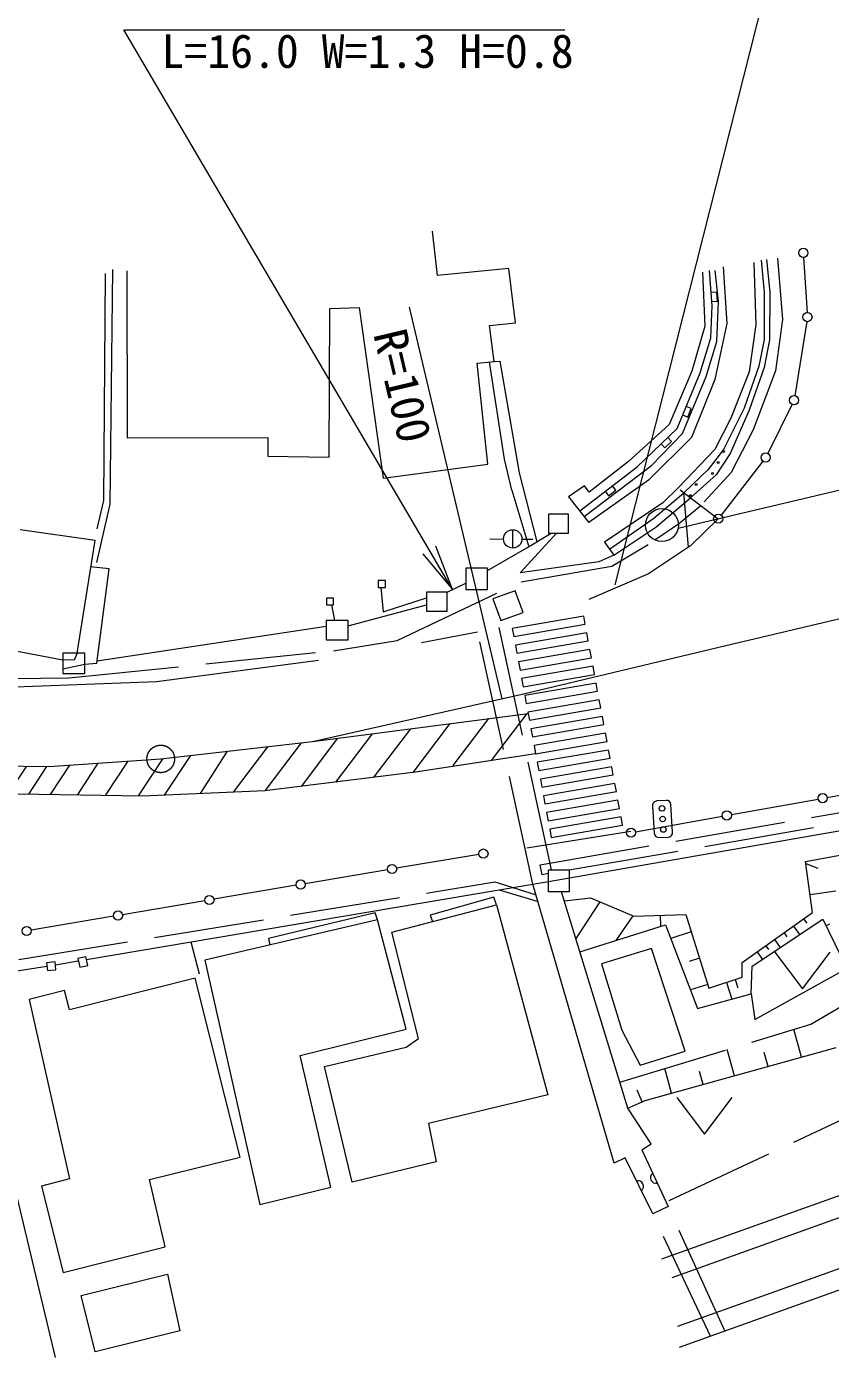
# Model space of a CAD drawing. Units: millimetres, scale not verified. Extents: x 40000 to 680000, y 20000 to 380000.
# Drawn here: x 384702 to 428460, y 242729 to 315174 of the extents above; entities that cross this region are included whole.
import ezdxf
from ezdxf.enums import TextEntityAlignment as Align

# ---------------------------------------------------------------- set-up
doc = ezdxf.new("R2010")
doc.units = ezdxf.units.MM
doc.header["$LTSCALE"] = 1000
doc.linetypes.add('CHAIN', pattern=[18.5, 12, -1.5, 3.5, -1.5])
doc.linetypes.add('DASHED', pattern=[7.5, 6, -1.5])
for name, color, linetype, lineweight in [('M-BMK', 2, 'CHAIN', 13), ('M-BMK-OTRS', 5, 'Continuous', 13), ('M-STR-HTXT', 7, 'Continuous', 13), ('M-STR-STRC', 7, 'Continuous', 13), ('M-WORK', 1, 'Continuous', 13)]:
    doc.layers.add(name, color=color, linetype=linetype, lineweight=lineweight)
doc.styles.add('ＭＳ ゴシック', font='')
doc.styles.get('ＭＳ ゴシック').set_extended_font_data('MS Gothic')

# ---------------------------------------------------------------- blocks, each defined once
blk = doc.blocks.new('open_arrow')
at = {"color": 0, "linetype": 'Continuous', "lineweight": -2}
blk.add_lwpolyline([(7.5, 1.25), (0, 0), (7.5, -1.25)], dxfattribs=at)

msp = doc.modelspace()

# ---------------------------------------------------------------- linework, layer by layer
at = {"layer": 'M-BMK'}
for p, q in [((422393, 281399), (438699, 285264)), ((411745, 278850), (422393, 281399)), ((400268, 276255), (411745, 278850)), ((392004, 275309), (400268, 276255)), ((385938, 274887), (392004, 275309)), ((376040, 275074), (385938, 274887))]:
    msp.add_line(p, q, dxfattribs=at)
msp.add_circle((392004, 275309), 750, dxfattribs=at)
at = {"layer": 'M-BMK-OTRS'}
msp.add_line((437279, 291899), (420167, 287848), dxfattribs=at)
at = {"layer": 'M-STR-HTXT'}
msp.add_line((405537, 299902), (410568, 278584), dxfattribs=at)
msp.add_lwpolyline([(407889, 284531), (390000, 315000), (414000, 315000)], dxfattribs=at)
at = {"layer": 'M-STR-STRC'}
for p, q in [((426822, 324677), (416732, 284784)), ((400258, 276254), (412003, 277789)), ((409839, 277506), (407912, 274956)), ((411931, 277779), (409997, 275220)), ((405600, 276952), (403614, 274325)), ((407735, 277231), (405725, 274572)), ((399648, 276184), (397669, 273566)), ((401628, 276433), (399646, 273811)), ((403515, 276679), (401522, 274043)), ((390792, 273292), (392134, 275324)), ((392210, 273338), (393635, 275496)), ((394167, 273420), (395638, 275725)), ((397817, 275974), (395942, 273494)), ((412413, 275592), (405865, 274581)), ((383719, 273402), (384715, 274910)), ((384817, 273385), (385811, 274889)), ((386000, 273366), (387056, 274964)), ((387464, 273344), (388606, 275072)), ((389001, 273320), (390234, 275186)), ((405865, 274581), (397669, 273566)), ((428288, 273215), (433013, 274066)), ((391017, 273288), (379527, 273467)), ((397669, 273566), (391017, 273288)), ((423070, 272276), (427796, 273126)), ((417853, 271336), (422578, 272187)), ((409324, 270113), (404845, 269354)), ((404352, 269270), (399873, 268511)), ((399380, 268427), (394900, 267668)), ((394407, 267585), (389928, 266825)), ((389435, 266742), (384956, 265983))]:
    msp.add_line(p, q, dxfattribs=at)
for points in [[(411223, 281972), (415111, 282643), (415029, 283085), (411141, 282415)], [(411393, 281061), (415281, 281731), (415198, 282173), (411311, 281503)], [(411563, 280149), (415451, 280820), (415368, 281262), (411481, 280592)], [(411733, 279238), (415621, 279908), (415538, 280351), (411651, 279680)], [(411903, 278326), (415790, 278997), (415708, 279439), (411821, 278769)], [(412073, 277415), (415960, 278085), (415878, 278528), (411990, 277857)], [(412243, 276503), (416130, 277174), (416048, 277616), (412160, 276946)], [(412413, 275592), (416300, 276262), (416218, 276705), (412330, 276034)], [(412582, 274680), (416470, 275351), (416388, 275793), (412500, 275123)], [(412752, 273769), (416640, 274439), (416557, 274882), (412670, 274211)], [(412922, 272857), (416810, 273528), (416727, 273970), (412840, 273300)], [(413092, 271946), (416980, 272616), (416897, 273059), (413010, 272388)], [(413262, 271035), (417149, 271705), (417067, 272147), (413179, 271477)]]:
    msp.add_lwpolyline(points, close=True, dxfattribs=at)
for centre in [(428042, 273171), (422824, 272231), (417607, 271292), (409571, 270155), (404599, 269312), (399626, 268469), (394654, 267626), (389682, 266784), (384709, 265941)]:
    msp.add_circle(centre, 250, dxfattribs=at)
at = {"layer": 'M-WORK'}
for p, q in [((407071, 301632), (406803, 304045)), ((424683, 302467), (424863, 300706)), ((424981, 302498), (425164, 300721)), ((427003, 302608), (427194, 299612)), ((388979, 301736), (388883, 289384)), ((389247, 289173), (389397, 301950)), ((390152, 301873), (390184, 292796)), ((410952, 302015), (407071, 301632)), ((411323, 299040), (410952, 302015)), ((421501, 301799), (421616, 298860)), ((422370, 300209), (422189, 301905)), ((422271, 300724), (421971, 300701)), ((422308, 300225), (422271, 300724)), ((424863, 300706), (424853, 298145)), ((425164, 300721), (425153, 298115)), ((422009, 300203), (422308, 300225)), ((422285, 298030), (422370, 300209)), ((401176, 291736), (401203, 299829)), ((401203, 299829), (402812, 299880)), ((402812, 299880), (404109, 290601)), ((409905, 298900), (411323, 299040)), ((410161, 296946), (409905, 298900)), ((421616, 298860), (420917, 296421)), ((427171, 299115), (426523, 295082)), ((421690, 296123), (422285, 298030)), ((424853, 298145), (424561, 296693)), ((425153, 298115), (424851, 296614)), ((409229, 296844), (410161, 296946)), ((409816, 291354), (409229, 296844)), ((410727, 291631), (409900, 296918)), ((410161, 296946), (410459, 296967)), ((410459, 296967), (411519, 290877)), ((420917, 296421), (419677, 293523)), ((424561, 296693), (423758, 294409)), ((424851, 296614), (424038, 294300)), ((420413, 293020), (421690, 296123)), ((420885, 294383), (420607, 294498)), ((420693, 293921), (420885, 294383)), ((423758, 294409), (422644, 292162)), ((424038, 294300), (423006, 291933)), ((426372, 294612), (425046, 291940)), ((419677, 293523), (417477, 291500)), ((420416, 294036), (420693, 293921)), ((390184, 292796), (397831, 292808)), ((397831, 292808), (397831, 291787)), ((418716, 291289), (420413, 293020)), ((419812, 292596), (419604, 292812)), ((419244, 292466), (419452, 292249)), ((419452, 292249), (419812, 292596)), ((422644, 292162), (421803, 291071)), ((397831, 291787), (401176, 291736)), ((404109, 290601), (409816, 291354)), ((411114, 289935), (410727, 291631)), ((415052, 288507), (418716, 291289)), ((417477, 291500), (415330, 289833)), ((423006, 291933), (422243, 290770)), ((424782, 291519), (422508, 288583)), ((411519, 290877), (412470, 287121)), ((421803, 291071), (420488, 289794)), ((422243, 290770), (420850, 289521)), ((411114, 289935), (412040, 286859)), ((415066, 290166), (414211, 289582)), ((415330, 289833), (415066, 290166)), ((416203, 289877), (416386, 289639)), ((416386, 289639), (416782, 289944)), ((416782, 289944), (416599, 290182)), ((418848, 288409), (420488, 289794)), ((420280, 289951), (422355, 288386)), ((420740, 286840), (420488, 289794)), ((388522, 285994), (389247, 289173)), ((388883, 289384), (388525, 287832)), ((414211, 289582), (415309, 288179)), ((418952, 287929), (420850, 289521)), ((420184, 288114), (421409, 289099)), ((413108, 288627), (413108, 287603)), ((414211, 288627), (413108, 288627)), ((414211, 287603), (414211, 288627)), ((416429, 286731), (418848, 288409)), ((422355, 288386), (420846, 286911)), ((388428, 287199), (384347, 287777)), ((411169, 286788), (411169, 287788)), ((416673, 286393), (418952, 287929)), ((418898, 287230), (420184, 288114)), ((387460, 281070), (388428, 287199)), ((410670, 287257), (409927, 287279)), ((411669, 287267), (412265, 287276)), ((411939, 286798), (413262, 287603)), ((413108, 287603), (414211, 287603)), ((416162, 287102), (416673, 286393)), ((420846, 286911), (418563, 285389)), ((409787, 285568), (411939, 286798)), ((389194, 285651), (388180, 285767)), ((388522, 280522), (389194, 285651)), ((408611, 285699), (408611, 284527)), ((409787, 285699), (408611, 285699)), ((409787, 284527), (409787, 285699)), ((403841, 285013), (403841, 284638)), ((404249, 285013), (403841, 285013)), ((404249, 284638), (404249, 285013)), ((407605, 284393), (408611, 284882)), ((418563, 285389), (415301, 283992)), ((401020, 284058), (401020, 283688)), ((401414, 284058), (401020, 284058)), ((401414, 283688), (401414, 284058)), ((403841, 284638), (404249, 284638)), ((403991, 284638), (404117, 283319)), ((404117, 283319), (406465, 284083)), ((406465, 284393), (406465, 283346)), ((407605, 284393), (406465, 284393)), ((407605, 283346), (407605, 284393)), ((408611, 284527), (409787, 284527)), ((411300, 284467), (410080, 284019)), ((410080, 284019), (410514, 282839)), ((411733, 283287), (411300, 284467)), ((401020, 283688), (401414, 283688)), ((401295, 283688), (401462, 282849)), ((402201, 282554), (406465, 283694)), ((406465, 283346), (407605, 283346)), ((410514, 282839), (411733, 283287)), ((388538, 280641), (401003, 282544)), ((401003, 282849), (401003, 281786)), ((402201, 282849), (401003, 282849)), ((402201, 281786), (402201, 282849)), ((406202, 281649), (409251, 282227)), ((383807, 281242), (386674, 280710)), ((401003, 281786), (402201, 281786)), ((386674, 281070), (386674, 279965)), ((387873, 281070), (386674, 281070)), ((387287, 280679), (386674, 280710)), ((386674, 280213), (387873, 280470)), ((387460, 281070), (387287, 280679)), ((387873, 279965), (387873, 281070)), ((387873, 280470), (388522, 280522)), ((391770, 279530), (400589, 280679)), ((386674, 279965), (387873, 279965)), ((381903, 279155), (391770, 279530)), ((418783, 272758), (418875, 271261)), ((419516, 273054), (419017, 273023)), ((419873, 271322), (419781, 272819)), ((413119, 268633), (431937, 271927)), ((411928, 270466), (417595, 271379)), ((419140, 271027), (419639, 271057)), ((427112, 269730), (432866, 270783)), ((412769, 268991), (412665, 269540)), ((427487, 266944), (427112, 269730)), ((427128, 269609), (427773, 269365)), ((413119, 269074), (412769, 268991)), ((413119, 268074), (413119, 269262)), ((413119, 269262), (414238, 269262)), ((414238, 269262), (414238, 268074)), ((387959, 264390), (413119, 268633)), ((416691, 253310), (412270, 268490)), ((414238, 268074), (413119, 268074)), ((417436, 256295), (413830, 268074)), ((427353, 267935), (428748, 268122)), ((410139, 267780), (406678, 266800)), ((410285, 267373), (410139, 267780)), ((413978, 267590), (415402, 267743)), ((415901, 267531), (414608, 265532)), ((415402, 267743), (417758, 266742)), ((403676, 266932), (397866, 265535)), ((403812, 266544), (403676, 266932)), ((406678, 266800), (406790, 266451)), ((417703, 266765), (416776, 265428)), ((417758, 266742), (420586, 266846)), ((419197, 266795), (419219, 266197)), ((420586, 266846), (421851, 262829)), ((423658, 264219), (427487, 266944)), ((427005, 266601), (427169, 266370)), ((420886, 265892), (419769, 265541)), ((426452, 266207), (426780, 265746)), ((428040, 266583), (429356, 263899)), ((428219, 266218), (428437, 266325)), ((393641, 265349), (394088, 263602)), ((397866, 265535), (397938, 265176)), ((425425, 265477), (425730, 265049)), ((425939, 265842), (426091, 265628)), ((387923, 264540), (387487, 264437)), ((387487, 264437), (387598, 263965)), ((388035, 264067), (387923, 264540)), ((421337, 264462), (420778, 264286)), ((424473, 264799), (424755, 264402)), ((424949, 265138), (425090, 264939)), ((425444, 264796), (426944, 262796)), ((426944, 262796), (428444, 264796)), ((381970, 263446), (385812, 264020)), ((386256, 264257), (385792, 264206)), ((385792, 264206), (385838, 263783)), ((385838, 263783), (386302, 263833)), ((386302, 263833), (386256, 264257)), ((386272, 264108), (387514, 264322)), ((387598, 263965), (388035, 264067)), ((423658, 263420), (423658, 264219)), ((421787, 263031), (420840, 262733)), ((421851, 262829), (423658, 263420)), ((422801, 263140), (423099, 262230)), ((423277, 263296), (423425, 262840)), ((386278, 242729), (381476, 262768)), ((405371, 259618), (406029, 260093)), ((417111, 260542), (418109, 258645)), ((426894, 259074), (426472, 260594)), ((418370, 256707), (428782, 259598)), ((423246, 258061), (422849, 259489)), ((425070, 258567), (424859, 259327)), ((419819, 257109), (419446, 258451)), ((421532, 257585), (421334, 258299)), ((418217, 256640), (417936, 257277)), ((419285, 248090), (446579, 257837)), ((417436, 256295), (418370, 256707)), ((419854, 247077), (446923, 256792)), ((420106, 256880), (421606, 254880)), ((421606, 254880), (423106, 256880)), ((418696, 254349), (417436, 256295)), ((418200, 254029), (418696, 254349)), ((420152, 244421), (447737, 254321)), ((417282, 253591), (416691, 253310)), ((418786, 250543), (417282, 253591)), ((418200, 254029), (419630, 250950)), ((420241, 243285), (448081, 253276)), ((419630, 250950), (418786, 250543)), ((387675, 246094), (392381, 247251)), ((392381, 247251), (393049, 244170)), ((388427, 243033), (387675, 246094)), ((393049, 244170), (388427, 243033))]:
    msp.add_line(p, q, dxfattribs=at)
at = {"layer": 'M-WORK', "linetype": 'DASHED'}
for p, q in [((413269, 269262), (410121, 283906)), ((412270, 268490), (409251, 282227)), ((414238, 269262), (431937, 272343)), ((410436, 268181), (412547, 267541)), ((422709, 244170), (419630, 250950)), ((421928, 243890), (418786, 250543))]:
    msp.add_line(p, q, dxfattribs=at)
for points in [[(422629, 302106), (422816, 299021), (422170, 295966), (420899, 292800), (418555, 290482), (415309, 288179)], [(424288, 302342), (424397, 298949), (424037, 296385), (423032, 293857), (422177, 292158), (420196, 290083), (419330, 289253), (416162, 287102)], [(425586, 302569), (425846, 299223), (425481, 296440), (424251, 293229), (423063, 290894), (421583, 289310)], [(381034, 280334), (383956, 279681), (387007, 279716), (401406, 281199), (404877, 281747), (411618, 284952), (416559, 285793), (418533, 286981)], [(416673, 286393), (415850, 286029), (411569, 285438), (413557, 287603)], [(412665, 269540), (439356, 274208), (446017, 275365), (461059, 278664), (480573, 283433), (489750, 285648)], [(419676, 251268), (430297, 256240), (443447, 260649), (449404, 262557), (459912, 265371), (489245, 273737), (494828, 275050), (502990, 276692), (518407, 280148), (543112, 284166)], [(417004, 257706), (427392, 260875), (430676, 262803), (446276, 268877), (455392, 272004), (458425, 272661), (465915, 273349), (469676, 274046)], [(384271, 264385), (410201, 268612), (412442, 267902)], [(414828, 264814), (419487, 266281), (421228, 261715), (424147, 262518), (424355, 261131), (429724, 264102), (444075, 268639)], [(424147, 262518), (424194, 264029), (428040, 266583)]]:
    msp.add_lwpolyline(points, dxfattribs=at)
at = {"layer": 'M-WORK'}
for points in [[(414816, 288810), (417941, 291214), (420111, 293299), (421362, 296320), (421949, 298227), (422026, 299972), (421881, 301904)], [(410285, 267373), (413072, 257031), (406588, 255462), (406997, 253378), (402419, 252263), (400914, 258562), (405371, 259618)], [(406029, 260093), (404594, 265871), (410285, 267373)], [(418109, 258645), (420559, 259395), (418729, 264982), (416006, 264148), (417111, 260542)]]:
    msp.add_lwpolyline(points, dxfattribs=at)
for points in [[(394407, 264354), (397404, 251058), (401272, 251992), (399600, 259164), (405359, 260597), (403812, 266544)], [(396333, 253629), (393878, 263371), (387033, 261646), (386766, 262705), (384842, 262220), (387038, 252441), (385511, 252057), (386695, 247357), (392238, 248753), (391390, 252415)]]:
    msp.add_lwpolyline(points, close=True, dxfattribs=at)
for centre, radius in [((426987, 302857), 250), ((427210, 299362), 250), ((426483, 294836), 250), ((422647, 292041), 52.5), ((424935, 291716), 250), ((422347, 291441), 52.5), ((422047, 290841), 52.5), ((421147, 290241), 52.5), ((420847, 289641), 52.5), ((419290, 288038), 897), ((422355, 288386), 250), ((411169, 287288), 500), ((419293, 272614), 150), ((419328, 272040), 150), ((419363, 271466), 150)]:
    msp.add_circle(centre, radius, dxfattribs=at)
for centre, radius, start, end in [((419032, 272773), 250, 93.52985, 183.52985), ((419531, 272804), 250, 3.52985, 93.52985), ((419125, 271276), 250, 183.52985, 273.52985), ((419624, 271307), 250, 273.52985, 3.52985), ((417985, 252043), 305, 306.64382, 105.86611), ((418965, 252512), 305, 125.30587, 284.52815)]:
    msp.add_arc(centre, radius, start, end, dxfattribs=at)

# ---------------------------------------------------------------- block references
at = {"layer": 'M-STR-HTXT', "xscale": 333, "yscale": 333, "rotation": 120.4}
msp.add_blockref('open_arrow', (407889, 284531), dxfattribs=at)

# ---------------------------------------------------------------- texts
at = {"layer": 'M-STR-HTXT', "style": 'ＭＳ ゴシック'}
msp.add_text('L=16.0 W=1.3 H=0.8', height=1833, dxfattribs=at).set_placement((392040, 312378), align=Align.BOTTOM_LEFT)
msp.add_text('R=100', height=1833, rotation=283.278, dxfattribs=at).set_placement((403029, 298323), align=Align.BOTTOM_LEFT)

doc.saveas('drawing.dxf')
